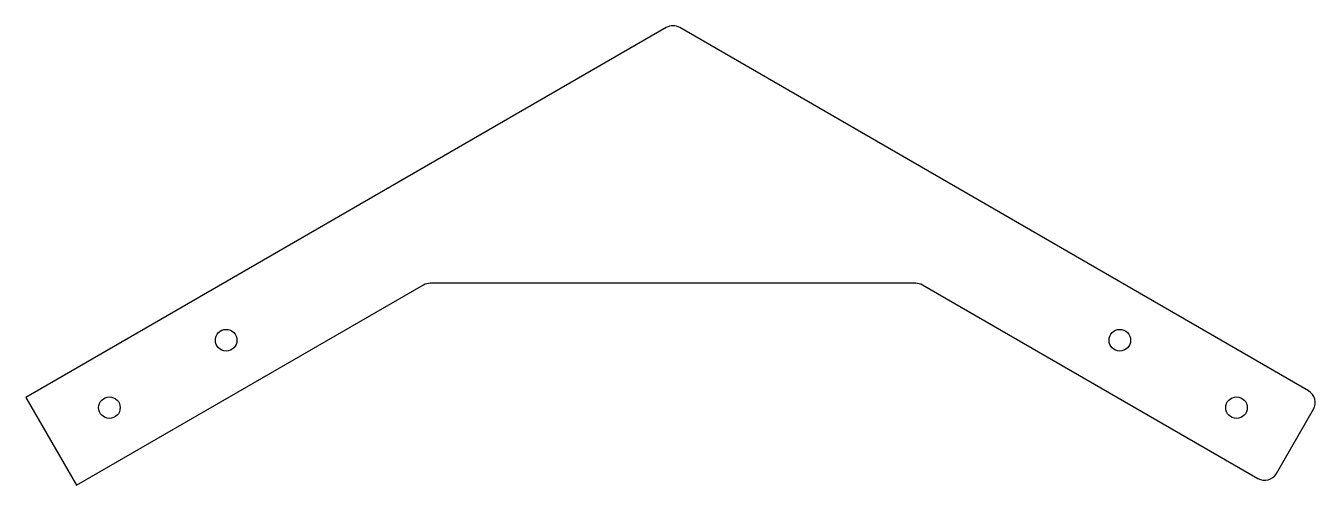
# Model space of a CAD drawing. Header units: millimetres. Extents: x -96 to 95, y 116 to 185.
import ezdxf

# ---------------------------------------------------------------- set-up
doc = ezdxf.new("R2010")
doc.units = ezdxf.units.MM

msp = doc.modelspace()

# ---------------------------------------------------------------- linework, layer by layer
msp.add_lwpolyline([(1.17, 184.35, 0.267949), (-0.83, 184.35), (-95.86, 129.48), (-88.36, 116.49), (-36.86, 146.22, -0.131652), (-35.86, 146.49), (36.2, 146.49, -0.131652), (37.2, 146.22), (86.97, 117.49, 0.414214), (89.7, 118.22), (95.2, 127.75, 0.414214), (94.47, 130.48)], format="xyb", close=True)
for centre in [(-66.13, 137.99), (66.47, 137.99), (-83.45, 127.99), (83.79, 127.99)]:
    msp.add_circle(centre, 1.6)

doc.saveas('drawing.dxf')
